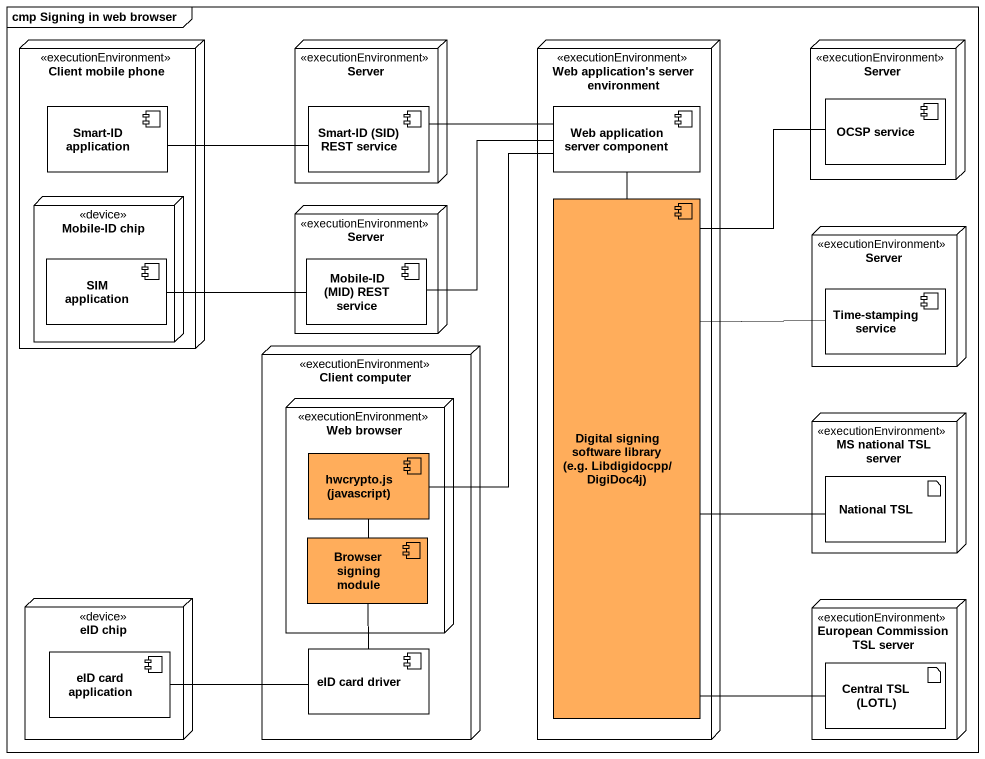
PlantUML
@startuml
mainframe cmp Signing in web browser
node "Client mobile phone" as Client_mobile_phone <<executionEnvironment>> #FFFFFF {
  component "Smart-ID application" as Smart_ID_application #FFFFFF
  node "Mobile-ID chip" as Mobile_ID_chip <<device>> {
    component "SIM application" as SIM_application #FFFFFF
  }
}
node Server <<executionEnvironment>> #FFFFFF {
  component "Smart-ID (SID) REST service" as Smart_ID_SID_REST_service #FFFFFF
}
node "Web application's server environment" as Web_application_s_server <<executionEnvironment>> #FFFFFF {
  component "Web application server component" as Web_application_server #FFFFFF
  component "Digital signing software library (e.g. Libdigidocpp/ DigiDoc4j)" as Digital_signing_software #FFAD5B
}
node "Server" as Server_2 <<executionEnvironment>> #FFFFFF {
  component "OCSP service" as OCSP_service #FFFFFF
}
node "Server" as Server_3 <<executionEnvironment>> #FFFFFF {
  component "Mobile-ID (MID) REST service" as Mobile_ID_MID_REST_service #FFFFFF
}
node "Server" as Server_4 <<executionEnvironment>> #FFFFFF {
  component "Time-stamping service" as Time_stamping_service #FFFFFF
}
node "Client computer" as Client_computer <<executionEnvironment>> #FFFFFF {
  node "Web browser" as Web_browser <<executionEnvironment>> #FFFFFF {
    component "hwcrypto.js (javascript)" as hwcrypto_js_javascript #FFAD5B
    component "Browser signing module" as Browser_signing_module #FFAD5B
  }
  component "eID card driver" as eID_card_driver #FFFFFF
}
node "MS national TSL server" as MS_national_TSL_server <<executionEnvironment>> #FFFFFF {
  artifact "National TSL" as National_TSL #FFFFFF
}
node "eID chip" as eID_chip <<device>> {
  component "eID card application" as eID_card_application #FFFFFF
}
node "European Commission TSL server" as European_Commission_TSL <<executionEnvironment>> #FFFFFF {
  artifact "Central TSL (LOTL)" as Central_TSL_LOTL #FFFFFF
}
Smart_ID_SID_REST_service -left- Smart_ID_application
Web_application_server -left- Smart_ID_SID_REST_service
Web_application_server -- Digital_signing_software
Web_application_server -- hwcrypto_js_javascript
Digital_signing_software -up- OCSP_service
Digital_signing_software -right- Time_stamping_service
Digital_signing_software -right- National_TSL
Digital_signing_software -- Central_TSL_LOTL
Mobile_ID_MID_REST_service -right- Web_application_server
Mobile_ID_MID_REST_service -left- SIM_application
hwcrypto_js_javascript -- Browser_signing_module
Browser_signing_module -- eID_card_driver
eID_card_driver -left- eID_card_application
@enduml
